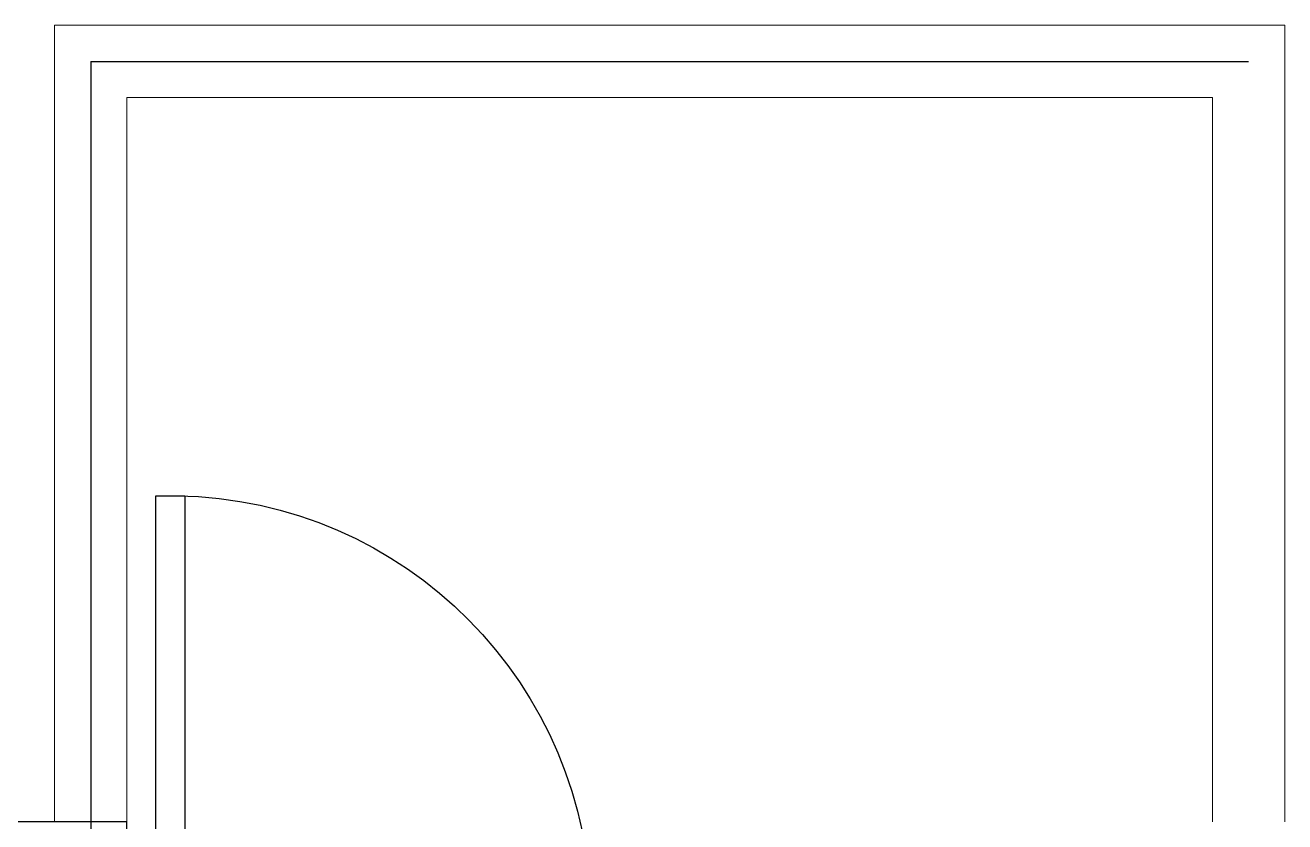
# Model space of a CAD drawing. Header units: millimetres. Extents: x -108 to 357, y -17 to 192.
# Drawn here: x 1.057 to 2.797, y 103.308 to 104.408 of the extents above; entities that cross this region are included whole.
import ezdxf

# ---------------------------------------------------------------- set-up
doc = ezdxf.new("R2010")
doc.units = ezdxf.units.MM
doc.layers.add('as', color=1, linetype='Continuous', plot=False)
doc.layers.add('KOL', color=1, linetype='Continuous', lineweight=30)
doc.layers.add('lan', color=7, linetype='Continuous', lineweight=15)
doc.layers.add('Kusen', color=30, linetype='Continuous')

# ---------------------------------------------------------------- blocks, each defined once
blk = doc.blocks.new('P.60')
at = {"layer": 'Kusen'}
for points in [[(1472.834779360422, 997.5353658223535), (1472.874779360422, 997.5353658224266), (1472.874779360605, 997.4353658224265), (1472.834779360605, 997.4353658223534)], [(1473.474779360422, 997.5353658235234), (1473.514779360422, 997.5353658235965), (1473.514779360605, 997.4353658235965), (1473.474779360605, 997.4353658235234)], [(1472.87477936161, 996.8853658224264), (1472.91477936161, 996.8853658224264), (1472.914779361702, 997.4353658224632), (1472.874779361702, 997.4353658224632)]]:
    blk.add_lwpolyline(points, close=True, dxfattribs=at)
blk.add_arc((1472.89477936161, 997.4658203667607), 0.5807989996878072, 268.026611303962, 356.9942830614701, dxfattribs=at)
blk = doc.blocks.new('A-4')
at = {"layer": 'as'}
for q in [(-32.59999953903994, 10.5499999999669), (-30.99999953903992, 14.64999999996689)]:
    blk.add_line((-32.59999953903994, 14.64999999996689), q, dxfattribs=at)
at = {"layer": 'KOL'}
blk.add_lwpolyline([(-33.40999952048625, 13.49999999996223), (-32.5499995390397, 13.50000003086527), (-32.5499995390397, 13.60000003086529), (-33.40999952048625, 13.59999999996222)], close=True, dxfattribs=at)
at = {"layer": 'lan'}
for p, q in [((-32.64999953903973, 13.60000002726625), (-32.64999953525799, 14.70000001286516)), ((-32.64999953525799, 14.70000001286516), (-30.94999953487982, 14.70000000100839)), ((-30.94999953487982, 13.59999999999434), (-30.94999953487982, 14.70000000100839)), ((-32.5499995390397, 13.60000003086529), (-32.54999953525797, 14.60000001286434)), ((-32.54999953525797, 14.60000001286434), (-31.04999953560176, 14.60000000148011)), ((-31.04999953560176, 13.59999999999434), (-31.04999953560176, 14.60000000148011))]:
    blk.add_line(p, q, dxfattribs=at)
at = {"layer": 'Kusen', "xscale": -1, "rotation": 180}
blk.add_blockref('P.60', (-1505.384778899462, 1010.935365853219), dxfattribs=at)

msp = doc.modelspace()

# ---------------------------------------------------------------- block references
msp.add_blockref('A-4', (33.7473775704901, 89.70807715691026))

doc.saveas('drawing.dxf')
